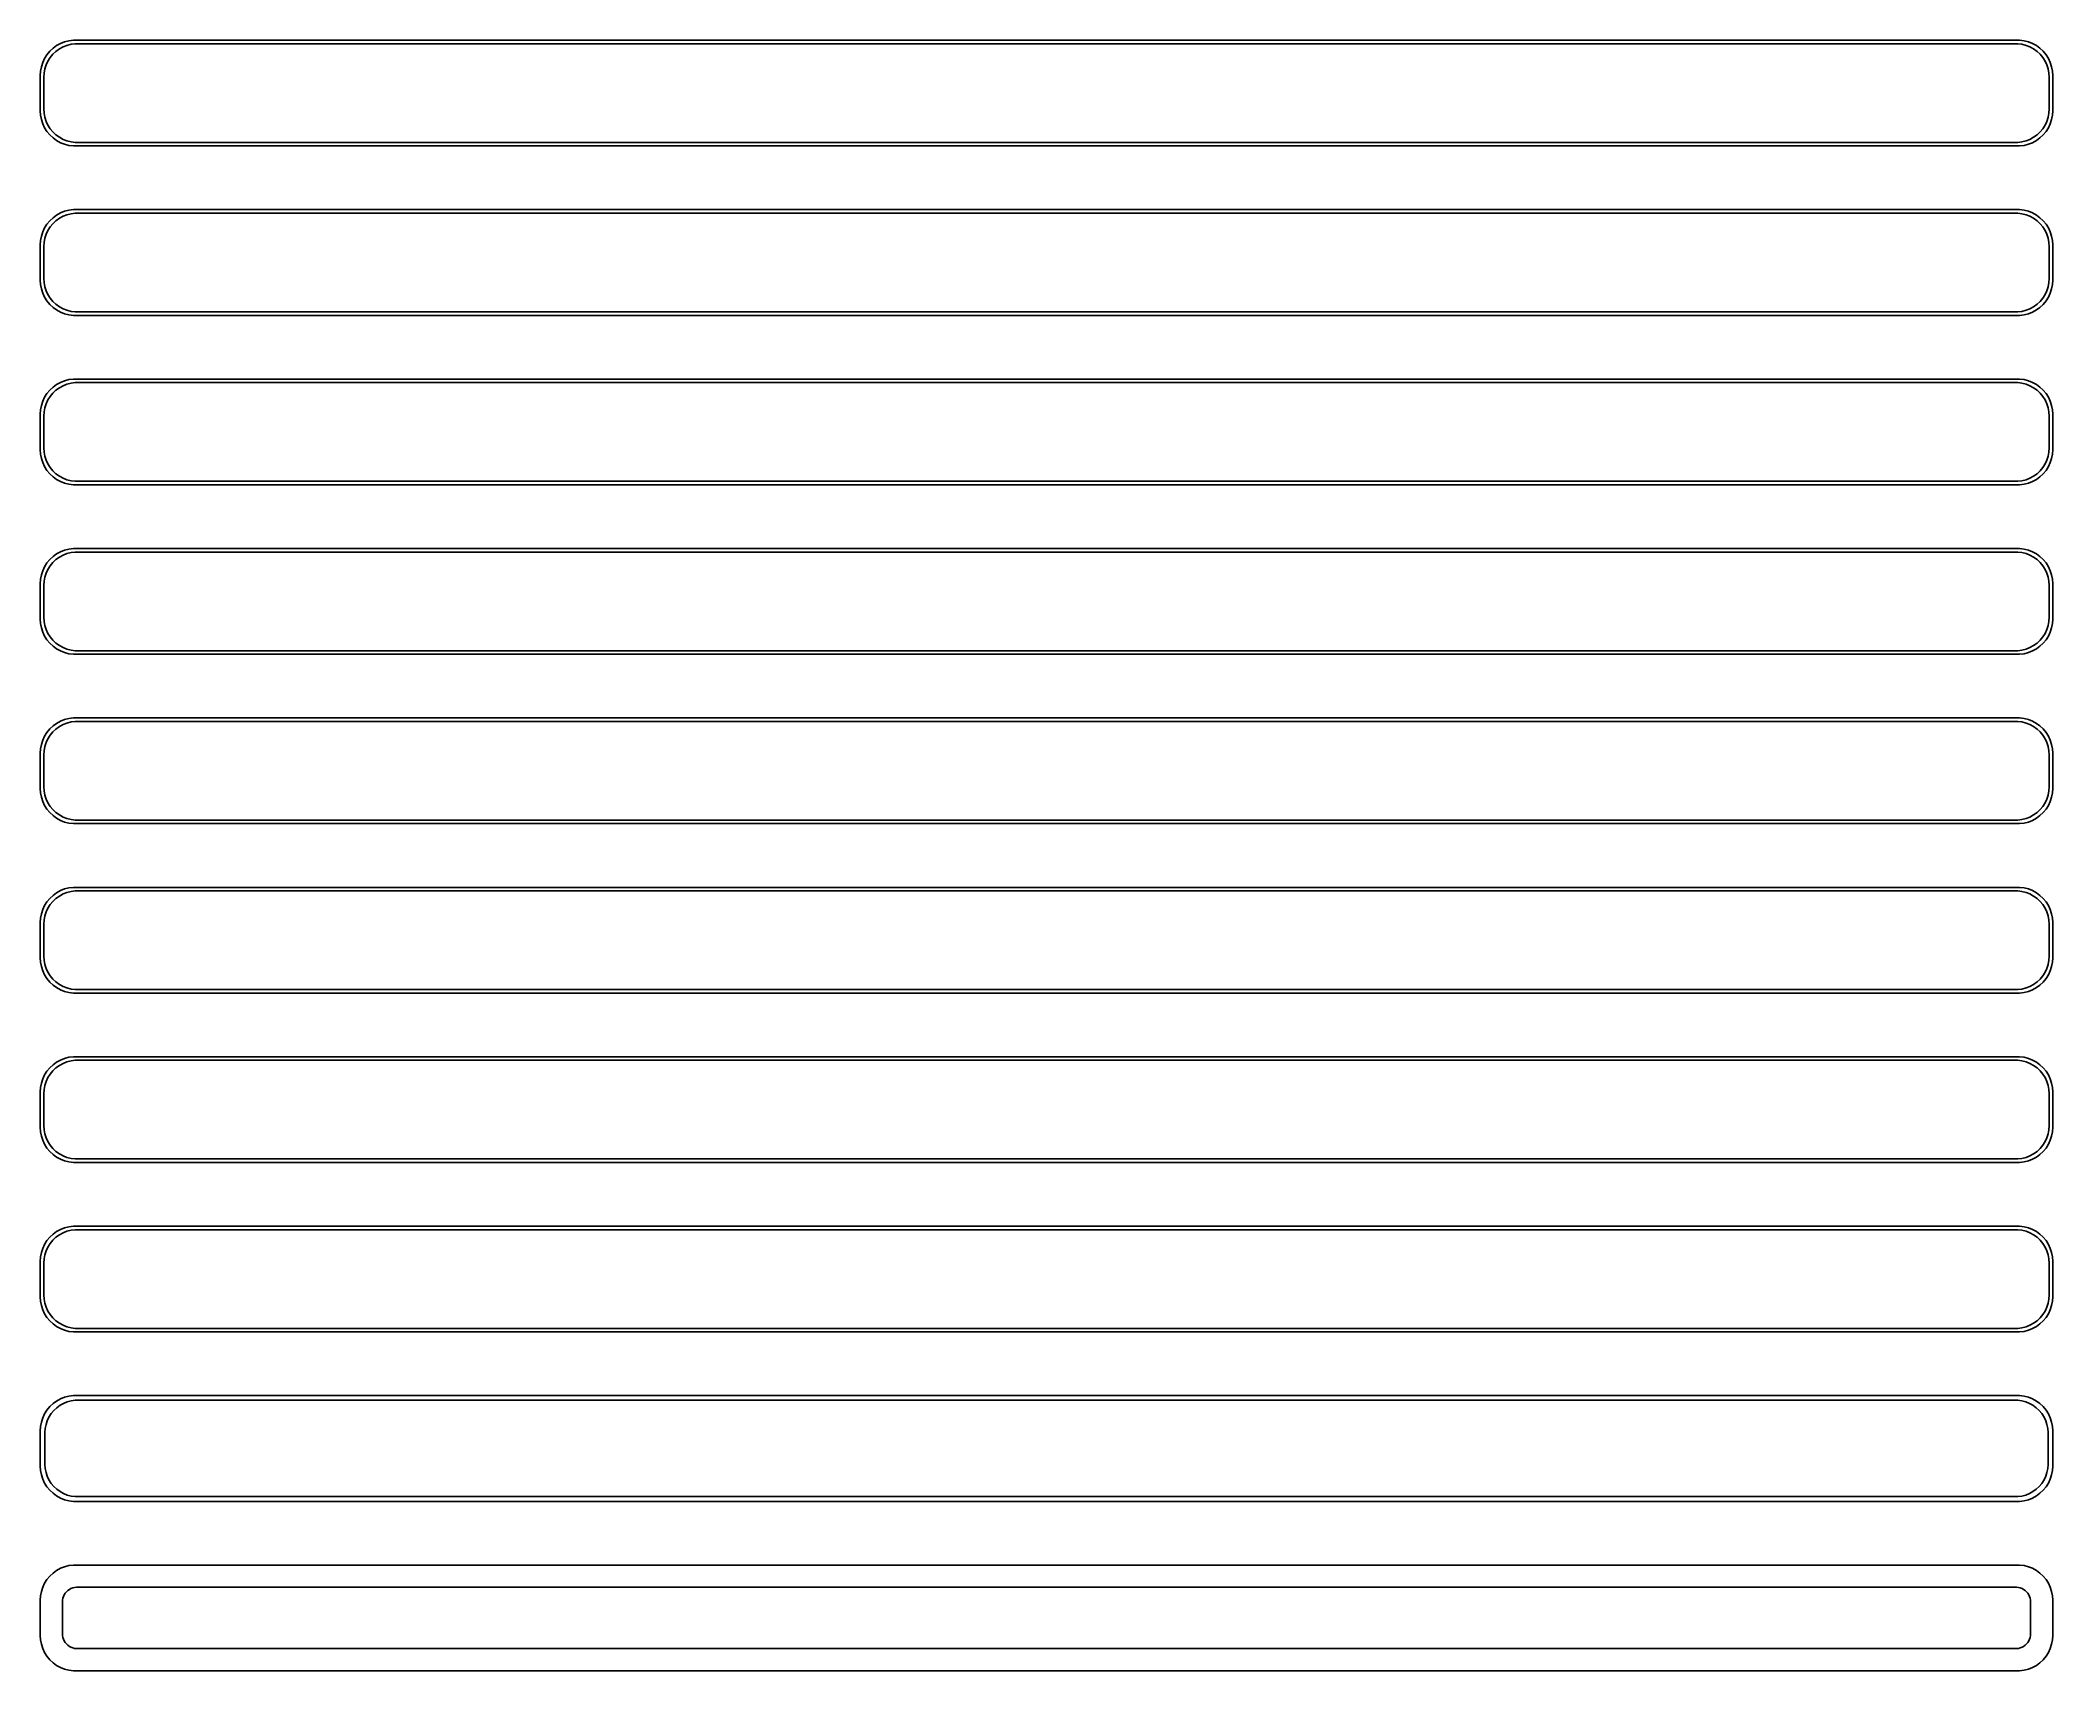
# Model space of a CAD drawing. Header units: metres. Extents: x -142 to 142, y 233 to 463.
import ezdxf

# ---------------------------------------------------------------- set-up
doc = ezdxf.new("R2010")
doc.units = ezdxf.units.M

msp = doc.modelspace()

# ---------------------------------------------------------------- linework, layer by layer
for p, q in [((-141.145, 461.923), (-141.545, 461.439)), ((-140.687, 462.353), (-141.145, 461.923)), ((-140.713, 461.502), (-140.278, 461.91)), ((-140.179, 462.722), (-140.687, 462.353)), ((-140.278, 461.91), (-139.795, 462.261)), ((-139.629, 463.024), (-140.179, 462.722)), ((-139.795, 462.261), (-139.272, 462.548)), ((-139.045, 463.255), (-139.629, 463.024)), ((-139.272, 462.548), (-138.718, 462.768)), ((-138.437, 463.411), (-139.045, 463.255)), ((-138.718, 462.768), (-138.14, 462.916)), ((-137.814, 463.49), (-138.437, 463.411)), ((-138.14, 462.916), (-137.548, 462.991)), ((137.814, 463.49), (-137.814, 463.49)), ((-137.548, 462.991), (137.548, 462.991)), ((137.548, 462.991), (138.14, 462.916)), ((138.437, 463.411), (137.814, 463.49)), ((138.14, 462.916), (138.718, 462.768)), ((139.045, 463.255), (138.437, 463.411)), ((138.718, 462.768), (139.272, 462.548)), ((139.629, 463.024), (139.045, 463.255)), ((139.272, 462.548), (139.795, 462.261)), ((140.179, 462.722), (139.629, 463.024)), ((139.795, 462.261), (140.278, 461.91)), ((140.687, 462.353), (140.179, 462.722)), ((140.278, 461.91), (140.713, 461.502)), ((141.145, 461.923), (140.687, 462.353)), ((141.545, 461.439), (141.145, 461.923)), ((-142.461, 459.127), (-142.5, 458.5)), ((-142.343, 459.743), (-142.461, 459.127)), ((-142.149, 460.341), (-142.343, 459.743)), ((-141.882, 460.909), (-142.149, 460.341)), ((-141.963, 458.845), (-141.851, 459.431)), ((-141.545, 461.439), (-141.882, 460.909)), ((-141.851, 459.431), (-141.666, 459.999)), ((-141.666, 459.999), (-141.412, 460.538)), ((-141.412, 460.538), (-141.093, 461.042)), ((-141.093, 461.042), (-140.713, 461.502)), ((140.713, 461.502), (141.093, 461.042)), ((141.093, 461.042), (141.412, 460.538)), ((141.412, 460.538), (141.666, 459.999)), ((141.882, 460.909), (141.545, 461.439)), ((141.666, 459.999), (141.851, 459.431)), ((141.851, 459.431), (141.963, 458.845)), ((142.149, 460.341), (141.882, 460.909)), ((142.343, 459.743), (142.149, 460.341)), ((142.461, 459.127), (142.343, 459.743)), ((142.5, 458.5), (142.461, 459.127)), ((-142.5, 458.5), (-142.5, 453.5)), ((-142, 458.25), (-141.963, 458.845)), ((-142, 453.75), (-142, 458.25)), ((141.963, 458.845), (142, 458.25)), ((142, 458.25), (142, 453.75)), ((142.5, 453.5), (142.5, 458.5)), ((-142.5, 453.5), (-142.461, 452.873)), ((-141.963, 453.155), (-142, 453.75)), ((-141.851, 452.569), (-141.963, 453.155)), ((141.963, 453.155), (141.851, 452.569)), ((142, 453.75), (141.963, 453.155)), ((142.461, 452.873), (142.5, 453.5)), ((-142.461, 452.873), (-142.343, 452.257)), ((-142.343, 452.257), (-142.149, 451.659)), ((-142.149, 451.659), (-141.882, 451.091)), ((-141.882, 451.091), (-141.545, 450.561)), ((-141.666, 452.001), (-141.851, 452.569)), ((-141.412, 451.462), (-141.666, 452.001)), ((-141.545, 450.561), (-141.145, 450.077)), ((-141.093, 450.958), (-141.412, 451.462)), ((-140.713, 450.498), (-141.093, 450.958)), ((-140.278, 450.09), (-140.713, 450.498)), ((140.713, 450.498), (140.278, 450.09)), ((141.093, 450.958), (140.713, 450.498)), ((141.412, 451.462), (141.093, 450.958)), ((141.145, 450.077), (141.545, 450.561)), ((141.666, 452.001), (141.412, 451.462)), ((141.545, 450.561), (141.882, 451.091)), ((141.851, 452.569), (141.666, 452.001)), ((141.882, 451.091), (142.149, 451.659)), ((142.149, 451.659), (142.343, 452.257)), ((142.343, 452.257), (142.461, 452.873)), ((-141.145, 450.077), (-140.687, 449.647)), ((-140.687, 449.647), (-140.179, 449.278)), ((-139.795, 449.739), (-140.278, 450.09)), ((-140.179, 449.278), (-139.629, 448.976)), ((-139.272, 449.452), (-139.795, 449.739)), ((-139.629, 448.976), (-139.045, 448.745)), ((-138.718, 449.232), (-139.272, 449.452)), ((-139.045, 448.745), (-138.437, 448.589)), ((-138.14, 449.084), (-138.718, 449.232)), ((-138.437, 448.589), (-137.814, 448.51)), ((-137.548, 449.009), (-138.14, 449.084)), ((-137.814, 448.51), (137.814, 448.51)), ((137.548, 449.009), (-137.548, 449.009)), ((138.14, 449.084), (137.548, 449.009)), ((137.814, 448.51), (138.437, 448.589)), ((138.718, 449.232), (138.14, 449.084)), ((138.437, 448.589), (139.045, 448.745)), ((139.272, 449.452), (138.718, 449.232)), ((139.045, 448.745), (139.629, 448.976)), ((139.795, 449.739), (139.272, 449.452)), ((139.629, 448.976), (140.179, 449.278)), ((140.278, 450.09), (139.795, 449.739)), ((140.179, 449.278), (140.687, 449.647)), ((140.687, 449.647), (141.145, 450.077)), ((-139.629, 439.024), (-140.179, 438.722)), ((-139.045, 439.255), (-139.629, 439.024)), ((-138.437, 439.411), (-139.045, 439.255)), ((-138.718, 438.768), (-138.14, 438.916)), ((-137.814, 439.49), (-138.437, 439.411)), ((-138.14, 438.916), (-137.548, 438.991)), ((137.814, 439.49), (-137.814, 439.49)), ((-137.548, 438.991), (137.548, 438.991)), ((137.548, 438.991), (138.14, 438.916)), ((138.437, 439.411), (137.814, 439.49)), ((138.14, 438.916), (138.718, 438.768)), ((139.045, 439.255), (138.437, 439.411)), ((139.629, 439.024), (139.045, 439.255)), ((140.179, 438.722), (139.629, 439.024)), ((-142.149, 436.341), (-142.343, 435.743)), ((-141.882, 436.909), (-142.149, 436.341)), ((-141.545, 437.439), (-141.882, 436.909)), ((-141.666, 435.999), (-141.412, 436.538)), ((-141.145, 437.923), (-141.545, 437.439)), ((-141.412, 436.538), (-141.093, 437.042)), ((-140.687, 438.353), (-141.145, 437.923)), ((-141.093, 437.042), (-140.713, 437.502)), ((-140.713, 437.502), (-140.278, 437.91)), ((-140.179, 438.722), (-140.687, 438.353)), ((-140.278, 437.91), (-139.795, 438.261)), ((-139.795, 438.261), (-139.272, 438.548)), ((-139.272, 438.548), (-138.718, 438.768)), ((138.718, 438.768), (139.272, 438.548)), ((139.272, 438.548), (139.795, 438.261)), ((139.795, 438.261), (140.278, 437.91)), ((140.687, 438.353), (140.179, 438.722)), ((140.278, 437.91), (140.713, 437.502)), ((141.145, 437.923), (140.687, 438.353)), ((140.713, 437.502), (141.093, 437.042)), ((141.093, 437.042), (141.412, 436.538)), ((141.545, 437.439), (141.145, 437.923)), ((141.412, 436.538), (141.666, 435.999)), ((141.882, 436.909), (141.545, 437.439)), ((142.149, 436.341), (141.882, 436.909)), ((142.343, 435.743), (142.149, 436.341)), ((-142.461, 435.127), (-142.5, 434.5)), ((-142.5, 434.5), (-142.5, 429.5)), ((-142.343, 435.743), (-142.461, 435.127)), ((-142, 434.25), (-141.963, 434.845)), ((-142, 429.75), (-142, 434.25)), ((-141.963, 434.845), (-141.851, 435.431)), ((-141.851, 435.431), (-141.666, 435.999)), ((141.666, 435.999), (141.851, 435.431)), ((141.851, 435.431), (141.963, 434.845)), ((141.963, 434.845), (142, 434.25)), ((142, 434.25), (142, 429.75)), ((142.461, 435.127), (142.343, 435.743)), ((142.5, 434.5), (142.461, 435.127)), ((142.5, 429.5), (142.5, 434.5)), ((-142.5, 429.5), (-142.461, 428.873)), ((-142.461, 428.873), (-142.343, 428.257)), ((-142.343, 428.257), (-142.149, 427.659)), ((-142.149, 427.659), (-141.882, 427.091)), ((-141.963, 429.155), (-142, 429.75)), ((-141.851, 428.569), (-141.963, 429.155)), ((-141.666, 428.001), (-141.851, 428.569)), ((-141.412, 427.462), (-141.666, 428.001)), ((141.666, 428.001), (141.412, 427.462)), ((141.851, 428.569), (141.666, 428.001)), ((141.963, 429.155), (141.851, 428.569)), ((141.882, 427.091), (142.149, 427.659)), ((142, 429.75), (141.963, 429.155)), ((142.149, 427.659), (142.343, 428.257)), ((142.343, 428.257), (142.461, 428.873)), ((142.461, 428.873), (142.5, 429.5)), ((-141.882, 427.091), (-141.545, 426.561)), ((-141.545, 426.561), (-141.145, 426.077)), ((-141.093, 426.958), (-141.412, 427.462)), ((-141.145, 426.077), (-140.687, 425.647)), ((-140.713, 426.498), (-141.093, 426.958)), ((-140.278, 426.09), (-140.713, 426.498)), ((-140.687, 425.647), (-140.179, 425.278)), ((-139.795, 425.739), (-140.278, 426.09)), ((-140.179, 425.278), (-139.629, 424.976)), ((-139.272, 425.452), (-139.795, 425.739)), ((-139.629, 424.976), (-139.045, 424.745)), ((-138.718, 425.232), (-139.272, 425.452)), ((-139.045, 424.745), (-138.437, 424.589)), ((-138.14, 425.084), (-138.718, 425.232)), ((-137.548, 425.009), (-138.14, 425.084)), ((137.548, 425.009), (-137.548, 425.009)), ((138.14, 425.084), (137.548, 425.009)), ((138.718, 425.232), (138.14, 425.084)), ((138.437, 424.589), (139.045, 424.745)), ((139.272, 425.452), (138.718, 425.232)), ((139.045, 424.745), (139.629, 424.976)), ((139.795, 425.739), (139.272, 425.452)), ((139.629, 424.976), (140.179, 425.278)), ((140.278, 426.09), (139.795, 425.739)), ((140.179, 425.278), (140.687, 425.647)), ((140.713, 426.498), (140.278, 426.09)), ((140.687, 425.647), (141.145, 426.077)), ((141.093, 426.958), (140.713, 426.498)), ((141.412, 427.462), (141.093, 426.958)), ((141.145, 426.077), (141.545, 426.561)), ((141.545, 426.561), (141.882, 427.091)), ((-138.437, 424.589), (-137.814, 424.51)), ((-137.814, 424.51), (137.814, 424.51)), ((137.814, 424.51), (138.437, 424.589)), ((-141.545, 413.439), (-141.882, 412.909)), ((-141.145, 413.923), (-141.545, 413.439)), ((-140.687, 414.353), (-141.145, 413.923)), ((-141.093, 413.042), (-140.713, 413.502)), ((-140.713, 413.502), (-140.278, 413.91)), ((-140.179, 414.722), (-140.687, 414.353)), ((-140.278, 413.91), (-139.795, 414.261)), ((-139.629, 415.024), (-140.179, 414.722)), ((-139.795, 414.261), (-139.272, 414.548)), ((-139.045, 415.255), (-139.629, 415.024)), ((-139.272, 414.548), (-138.718, 414.768)), ((-138.437, 415.411), (-139.045, 415.255)), ((-138.718, 414.768), (-138.14, 414.916)), ((-137.814, 415.49), (-138.437, 415.411)), ((-138.14, 414.916), (-137.548, 414.991)), ((137.814, 415.49), (-137.814, 415.49)), ((-137.548, 414.991), (137.548, 414.991)), ((137.548, 414.991), (138.14, 414.916)), ((138.437, 415.411), (137.814, 415.49)), ((138.14, 414.916), (138.718, 414.768)), ((139.045, 415.255), (138.437, 415.411)), ((138.718, 414.768), (139.272, 414.548)), ((139.629, 415.024), (139.045, 415.255)), ((139.272, 414.548), (139.795, 414.261)), ((140.179, 414.722), (139.629, 415.024)), ((139.795, 414.261), (140.278, 413.91)), ((140.687, 414.353), (140.179, 414.722)), ((140.278, 413.91), (140.713, 413.502)), ((141.145, 413.923), (140.687, 414.353)), ((140.713, 413.502), (141.093, 413.042)), ((141.545, 413.439), (141.145, 413.923)), ((141.882, 412.909), (141.545, 413.439)), ((-142.461, 411.127), (-142.5, 410.5)), ((-142.5, 410.5), (-142.5, 405.5)), ((-142.343, 411.743), (-142.461, 411.127)), ((-142.149, 412.341), (-142.343, 411.743)), ((-141.882, 412.909), (-142.149, 412.341)), ((-142, 410.25), (-141.963, 410.845)), ((-141.963, 410.845), (-141.851, 411.431)), ((-141.851, 411.431), (-141.666, 411.999)), ((-141.666, 411.999), (-141.412, 412.538)), ((-141.412, 412.538), (-141.093, 413.042)), ((141.093, 413.042), (141.412, 412.538)), ((141.412, 412.538), (141.666, 411.999)), ((141.666, 411.999), (141.851, 411.431)), ((141.851, 411.431), (141.963, 410.845)), ((142.149, 412.341), (141.882, 412.909)), ((141.963, 410.845), (142, 410.25)), ((142.343, 411.743), (142.149, 412.341)), ((142.461, 411.127), (142.343, 411.743)), ((142.5, 410.5), (142.461, 411.127)), ((142.5, 405.5), (142.5, 410.5)), ((-142, 405.75), (-142, 410.25)), ((142, 410.25), (142, 405.75)), ((-142.5, 405.5), (-142.461, 404.873)), ((-142.461, 404.873), (-142.343, 404.257)), ((-141.963, 405.155), (-142, 405.75)), ((-141.851, 404.569), (-141.963, 405.155)), ((141.963, 405.155), (141.851, 404.569)), ((142, 405.75), (141.963, 405.155)), ((142.343, 404.257), (142.461, 404.873)), ((142.461, 404.873), (142.5, 405.5)), ((-142.343, 404.257), (-142.149, 403.659)), ((-142.149, 403.659), (-141.882, 403.091)), ((-141.882, 403.091), (-141.545, 402.561)), ((-141.666, 404.001), (-141.851, 404.569)), ((-141.412, 403.462), (-141.666, 404.001)), ((-141.545, 402.561), (-141.145, 402.077)), ((-141.093, 402.958), (-141.412, 403.462)), ((-141.145, 402.077), (-140.687, 401.647)), ((-140.713, 402.498), (-141.093, 402.958)), ((-140.278, 402.09), (-140.713, 402.498)), ((-139.795, 401.739), (-140.278, 402.09)), ((140.278, 402.09), (139.795, 401.739)), ((140.713, 402.498), (140.278, 402.09)), ((140.687, 401.647), (141.145, 402.077)), ((141.093, 402.958), (140.713, 402.498)), ((141.412, 403.462), (141.093, 402.958)), ((141.145, 402.077), (141.545, 402.561)), ((141.666, 404.001), (141.412, 403.462)), ((141.545, 402.561), (141.882, 403.091)), ((141.851, 404.569), (141.666, 404.001)), ((141.882, 403.091), (142.149, 403.659)), ((142.149, 403.659), (142.343, 404.257)), ((-140.687, 401.647), (-140.179, 401.278)), ((-140.179, 401.278), (-139.629, 400.976)), ((-139.272, 401.452), (-139.795, 401.739)), ((-139.629, 400.976), (-139.045, 400.745)), ((-138.718, 401.232), (-139.272, 401.452)), ((-139.045, 400.745), (-138.437, 400.589)), ((-138.14, 401.084), (-138.718, 401.232)), ((-138.437, 400.589), (-137.814, 400.51)), ((-137.548, 401.009), (-138.14, 401.084)), ((-137.814, 400.51), (137.814, 400.51)), ((137.548, 401.009), (-137.548, 401.009)), ((138.14, 401.084), (137.548, 401.009)), ((137.814, 400.51), (138.437, 400.589)), ((138.718, 401.232), (138.14, 401.084)), ((138.437, 400.589), (139.045, 400.745)), ((139.272, 401.452), (138.718, 401.232)), ((139.045, 400.745), (139.629, 400.976)), ((139.795, 401.739), (139.272, 401.452)), ((139.629, 400.976), (140.179, 401.278)), ((140.179, 401.278), (140.687, 401.647)), ((-140.179, 390.722), (-140.687, 390.353)), ((-139.629, 391.024), (-140.179, 390.722)), ((-139.795, 390.261), (-139.272, 390.548)), ((-139.045, 391.255), (-139.629, 391.024)), ((-139.272, 390.548), (-138.718, 390.768)), ((-138.437, 391.411), (-139.045, 391.255)), ((-138.718, 390.768), (-138.14, 390.916)), ((-137.814, 391.49), (-138.437, 391.411)), ((-138.14, 390.916), (-137.548, 390.991)), ((137.814, 391.49), (-137.814, 391.49)), ((-137.548, 390.991), (137.548, 390.991)), ((137.548, 390.991), (138.14, 390.916)), ((138.437, 391.411), (137.814, 391.49)), ((138.14, 390.916), (138.718, 390.768)), ((139.045, 391.255), (138.437, 391.411)), ((138.718, 390.768), (139.272, 390.548)), ((139.629, 391.024), (139.045, 391.255)), ((139.272, 390.548), (139.795, 390.261)), ((140.179, 390.722), (139.629, 391.024)), ((140.687, 390.353), (140.179, 390.722)), ((-142.343, 387.743), (-142.461, 387.127)), ((-142.149, 388.341), (-142.343, 387.743)), ((-141.882, 388.909), (-142.149, 388.341)), ((-141.545, 389.439), (-141.882, 388.909)), ((-141.851, 387.431), (-141.666, 387.999)), ((-141.666, 387.999), (-141.412, 388.538)), ((-141.145, 389.923), (-141.545, 389.439)), ((-141.412, 388.538), (-141.093, 389.042)), ((-140.687, 390.353), (-141.145, 389.923)), ((-141.093, 389.042), (-140.713, 389.502)), ((-140.713, 389.502), (-140.278, 389.91)), ((-140.278, 389.91), (-139.795, 390.261)), ((139.795, 390.261), (140.278, 389.91)), ((140.278, 389.91), (140.713, 389.502)), ((141.145, 389.923), (140.687, 390.353)), ((140.713, 389.502), (141.093, 389.042)), ((141.093, 389.042), (141.412, 388.538)), ((141.545, 389.439), (141.145, 389.923)), ((141.412, 388.538), (141.666, 387.999)), ((141.882, 388.909), (141.545, 389.439)), ((141.666, 387.999), (141.851, 387.431)), ((142.149, 388.341), (141.882, 388.909)), ((142.343, 387.743), (142.149, 388.341)), ((142.461, 387.127), (142.343, 387.743)), ((-142.461, 387.127), (-142.5, 386.5)), ((-142.5, 386.5), (-142.5, 381.5)), ((-142, 386.25), (-141.963, 386.845)), ((-142, 381.75), (-142, 386.25)), ((-141.963, 386.845), (-141.851, 387.431)), ((141.851, 387.431), (141.963, 386.845)), ((141.963, 386.845), (142, 386.25)), ((142, 386.25), (142, 381.75)), ((142.5, 386.5), (142.461, 387.127)), ((142.5, 381.5), (142.5, 386.5)), ((-142.5, 381.5), (-142.461, 380.873)), ((-142.461, 380.873), (-142.343, 380.257)), ((-142.343, 380.257), (-142.149, 379.659)), ((-142.149, 379.659), (-141.882, 379.091)), ((-141.963, 381.155), (-142, 381.75)), ((-141.851, 380.569), (-141.963, 381.155)), ((-141.882, 379.091), (-141.545, 378.561)), ((-141.666, 380.001), (-141.851, 380.569)), ((-141.412, 379.462), (-141.666, 380.001)), ((-141.093, 378.958), (-141.412, 379.462)), ((141.412, 379.462), (141.093, 378.958)), ((141.666, 380.001), (141.412, 379.462)), ((141.545, 378.561), (141.882, 379.091)), ((141.851, 380.569), (141.666, 380.001)), ((141.963, 381.155), (141.851, 380.569)), ((141.882, 379.091), (142.149, 379.659)), ((142, 381.75), (141.963, 381.155)), ((142.149, 379.659), (142.343, 380.257)), ((142.343, 380.257), (142.461, 380.873)), ((142.461, 380.873), (142.5, 381.5)), ((-141.545, 378.561), (-141.145, 378.077)), ((-141.145, 378.077), (-140.687, 377.647)), ((-140.713, 378.498), (-141.093, 378.958)), ((-140.278, 378.09), (-140.713, 378.498)), ((-140.687, 377.647), (-140.179, 377.278)), ((-139.795, 377.739), (-140.278, 378.09)), ((-140.179, 377.278), (-139.629, 376.976)), ((-139.272, 377.452), (-139.795, 377.739)), ((-139.629, 376.976), (-139.045, 376.745)), ((-138.718, 377.232), (-139.272, 377.452)), ((-139.045, 376.745), (-138.437, 376.589)), ((-138.14, 377.084), (-138.718, 377.232)), ((-138.437, 376.589), (-137.814, 376.51)), ((-137.548, 377.009), (-138.14, 377.084)), ((-137.814, 376.51), (137.814, 376.51)), ((137.548, 377.009), (-137.548, 377.009)), ((138.14, 377.084), (137.548, 377.009)), ((137.814, 376.51), (138.437, 376.589)), ((138.718, 377.232), (138.14, 377.084)), ((138.437, 376.589), (139.045, 376.745)), ((139.272, 377.452), (138.718, 377.232)), ((139.045, 376.745), (139.629, 376.976)), ((139.795, 377.739), (139.272, 377.452)), ((139.629, 376.976), (140.179, 377.278)), ((140.278, 378.09), (139.795, 377.739)), ((140.179, 377.278), (140.687, 377.647)), ((140.713, 378.498), (140.278, 378.09)), ((140.687, 377.647), (141.145, 378.077)), ((141.093, 378.958), (140.713, 378.498)), ((141.145, 378.077), (141.545, 378.561)), ((-141.882, 364.909), (-142.149, 364.341)), ((-141.545, 365.439), (-141.882, 364.909)), ((-141.145, 365.923), (-141.545, 365.439)), ((-141.412, 364.538), (-141.093, 365.042)), ((-140.687, 366.353), (-141.145, 365.923)), ((-141.093, 365.042), (-140.713, 365.502)), ((-140.713, 365.502), (-140.278, 365.91)), ((-140.179, 366.722), (-140.687, 366.353)), ((-140.278, 365.91), (-139.795, 366.261)), ((-139.629, 367.024), (-140.179, 366.722)), ((-139.795, 366.261), (-139.272, 366.548)), ((-139.045, 367.255), (-139.629, 367.024)), ((-139.272, 366.548), (-138.718, 366.768)), ((-138.437, 367.411), (-139.045, 367.255)), ((-138.718, 366.768), (-138.14, 366.916)), ((-137.814, 367.49), (-138.437, 367.411)), ((-138.14, 366.916), (-137.548, 366.991)), ((137.814, 367.49), (-137.814, 367.49)), ((-137.548, 366.991), (137.548, 366.991)), ((137.548, 366.991), (138.14, 366.916)), ((138.437, 367.411), (137.814, 367.49)), ((138.14, 366.916), (138.718, 366.768)), ((139.045, 367.255), (138.437, 367.411)), ((138.718, 366.768), (139.272, 366.548)), ((139.629, 367.024), (139.045, 367.255)), ((139.272, 366.548), (139.795, 366.261)), ((140.179, 366.722), (139.629, 367.024)), ((139.795, 366.261), (140.278, 365.91)), ((140.687, 366.353), (140.179, 366.722)), ((140.278, 365.91), (140.713, 365.502)), ((141.145, 365.923), (140.687, 366.353)), ((140.713, 365.502), (141.093, 365.042)), ((141.093, 365.042), (141.412, 364.538)), ((141.545, 365.439), (141.145, 365.923)), ((141.882, 364.909), (141.545, 365.439)), ((142.149, 364.341), (141.882, 364.909)), ((-142.461, 363.127), (-142.5, 362.5)), ((-142.5, 362.5), (-142.5, 357.5)), ((-142.343, 363.743), (-142.461, 363.127)), ((-142.149, 364.341), (-142.343, 363.743)), ((-142, 362.25), (-141.963, 362.845)), ((-142, 357.75), (-142, 362.25)), ((-141.963, 362.845), (-141.851, 363.431)), ((-141.851, 363.431), (-141.666, 363.999)), ((-141.666, 363.999), (-141.412, 364.538)), ((141.412, 364.538), (141.666, 363.999)), ((141.666, 363.999), (141.851, 363.431)), ((141.851, 363.431), (141.963, 362.845)), ((141.963, 362.845), (142, 362.25)), ((142, 362.25), (142, 357.75)), ((142.343, 363.743), (142.149, 364.341)), ((142.461, 363.127), (142.343, 363.743)), ((142.5, 362.5), (142.461, 363.127)), ((142.5, 357.5), (142.5, 362.5)), ((-142.5, 357.5), (-142.461, 356.873)), ((-142.461, 356.873), (-142.343, 356.257)), ((-142.343, 356.257), (-142.149, 355.659)), ((-141.963, 357.155), (-142, 357.75)), ((-141.851, 356.569), (-141.963, 357.155)), ((-141.666, 356.001), (-141.851, 356.569)), ((141.851, 356.569), (141.666, 356.001)), ((141.963, 357.155), (141.851, 356.569)), ((142, 357.75), (141.963, 357.155)), ((142.149, 355.659), (142.343, 356.257)), ((142.343, 356.257), (142.461, 356.873)), ((142.461, 356.873), (142.5, 357.5)), ((-142.149, 355.659), (-141.882, 355.091)), ((-141.882, 355.091), (-141.545, 354.561)), ((-141.412, 355.462), (-141.666, 356.001)), ((-141.545, 354.561), (-141.145, 354.077)), ((-141.093, 354.958), (-141.412, 355.462)), ((-141.145, 354.077), (-140.687, 353.647)), ((-140.713, 354.498), (-141.093, 354.958)), ((-140.278, 354.09), (-140.713, 354.498)), ((-140.687, 353.647), (-140.179, 353.278)), ((-139.795, 353.739), (-140.278, 354.09)), ((-139.272, 353.452), (-139.795, 353.739)), ((-138.718, 353.232), (-139.272, 353.452)), ((139.272, 353.452), (138.718, 353.232)), ((139.795, 353.739), (139.272, 353.452)), ((140.278, 354.09), (139.795, 353.739)), ((140.179, 353.278), (140.687, 353.647)), ((140.713, 354.498), (140.278, 354.09)), ((140.687, 353.647), (141.145, 354.077)), ((141.093, 354.958), (140.713, 354.498)), ((141.412, 355.462), (141.093, 354.958)), ((141.145, 354.077), (141.545, 354.561)), ((141.666, 356.001), (141.412, 355.462)), ((141.545, 354.561), (141.882, 355.091)), ((141.882, 355.091), (142.149, 355.659)), ((-140.179, 353.278), (-139.629, 352.976)), ((-139.629, 352.976), (-139.045, 352.745)), ((-139.045, 352.745), (-138.437, 352.589)), ((-138.14, 353.084), (-138.718, 353.232)), ((-138.437, 352.589), (-137.814, 352.51)), ((-137.548, 353.009), (-138.14, 353.084)), ((-137.814, 352.51), (137.814, 352.51)), ((137.548, 353.009), (-137.548, 353.009)), ((138.14, 353.084), (137.548, 353.009)), ((137.814, 352.51), (138.437, 352.589)), ((138.718, 353.232), (138.14, 353.084)), ((138.437, 352.589), (139.045, 352.745)), ((139.045, 352.745), (139.629, 352.976)), ((139.629, 352.976), (140.179, 353.278)), ((-140.687, 342.353), (-141.145, 341.923)), ((-140.179, 342.722), (-140.687, 342.353)), ((-140.278, 341.91), (-139.795, 342.261)), ((-139.629, 343.024), (-140.179, 342.722)), ((-139.795, 342.261), (-139.272, 342.548)), ((-139.045, 343.255), (-139.629, 343.024)), ((-139.272, 342.548), (-138.718, 342.768)), ((-138.437, 343.411), (-139.045, 343.255)), ((-138.718, 342.768), (-138.14, 342.916)), ((-137.814, 343.49), (-138.437, 343.411)), ((-138.14, 342.916), (-137.548, 342.991)), ((137.814, 343.49), (-137.814, 343.49)), ((-137.548, 342.991), (137.548, 342.991)), ((137.548, 342.991), (138.14, 342.916)), ((138.437, 343.411), (137.814, 343.49)), ((138.14, 342.916), (138.718, 342.768)), ((139.045, 343.255), (138.437, 343.411)), ((138.718, 342.768), (139.272, 342.548)), ((139.629, 343.024), (139.045, 343.255)), ((139.272, 342.548), (139.795, 342.261)), ((140.179, 342.722), (139.629, 343.024)), ((139.795, 342.261), (140.278, 341.91)), ((140.687, 342.353), (140.179, 342.722)), ((141.145, 341.923), (140.687, 342.353)), ((-142.343, 339.743), (-142.461, 339.127)), ((-142.149, 340.341), (-142.343, 339.743)), ((-141.882, 340.909), (-142.149, 340.341)), ((-141.963, 338.845), (-141.851, 339.431)), ((-141.545, 341.439), (-141.882, 340.909)), ((-141.851, 339.431), (-141.666, 339.999)), ((-141.666, 339.999), (-141.412, 340.538)), ((-141.145, 341.923), (-141.545, 341.439)), ((-141.412, 340.538), (-141.093, 341.042)), ((-141.093, 341.042), (-140.713, 341.502)), ((-140.713, 341.502), (-140.278, 341.91)), ((140.278, 341.91), (140.713, 341.502)), ((140.713, 341.502), (141.093, 341.042)), ((141.093, 341.042), (141.412, 340.538)), ((141.545, 341.439), (141.145, 341.923)), ((141.412, 340.538), (141.666, 339.999)), ((141.882, 340.909), (141.545, 341.439)), ((141.666, 339.999), (141.851, 339.431)), ((141.851, 339.431), (141.963, 338.845)), ((142.149, 340.341), (141.882, 340.909)), ((142.343, 339.743), (142.149, 340.341)), ((142.461, 339.127), (142.343, 339.743)), ((-142.461, 339.127), (-142.5, 338.5)), ((-142.5, 338.5), (-142.5, 333.5)), ((-142, 338.25), (-141.963, 338.845)), ((-142, 333.75), (-142, 338.25)), ((141.963, 338.845), (142, 338.25)), ((142, 338.25), (142, 333.75)), ((142.5, 338.5), (142.461, 339.127)), ((142.5, 333.5), (142.5, 338.5)), ((-142.5, 333.5), (-142.461, 332.873)), ((-141.963, 333.155), (-142, 333.75)), ((142, 333.75), (141.963, 333.155)), ((142.461, 332.873), (142.5, 333.5)), ((-142.461, 332.873), (-142.343, 332.257)), ((-142.343, 332.257), (-142.149, 331.659)), ((-142.149, 331.659), (-141.882, 331.091)), ((-141.851, 332.569), (-141.963, 333.155)), ((-141.882, 331.091), (-141.545, 330.561)), ((-141.666, 332.001), (-141.851, 332.569)), ((-141.412, 331.462), (-141.666, 332.001)), ((-141.093, 330.958), (-141.412, 331.462)), ((-140.713, 330.498), (-141.093, 330.958)), ((141.093, 330.958), (140.713, 330.498)), ((141.412, 331.462), (141.093, 330.958)), ((141.666, 332.001), (141.412, 331.462)), ((141.545, 330.561), (141.882, 331.091)), ((141.851, 332.569), (141.666, 332.001)), ((141.963, 333.155), (141.851, 332.569)), ((141.882, 331.091), (142.149, 331.659)), ((142.149, 331.659), (142.343, 332.257)), ((142.343, 332.257), (142.461, 332.873)), ((-141.545, 330.561), (-141.145, 330.077)), ((-141.145, 330.077), (-140.687, 329.647)), ((-140.278, 330.09), (-140.713, 330.498)), ((-140.687, 329.647), (-140.179, 329.278)), ((-139.795, 329.739), (-140.278, 330.09)), ((-140.179, 329.278), (-139.629, 328.976)), ((-139.272, 329.452), (-139.795, 329.739)), ((-139.629, 328.976), (-139.045, 328.745)), ((-138.718, 329.232), (-139.272, 329.452)), ((-139.045, 328.745), (-138.437, 328.589)), ((-138.14, 329.084), (-138.718, 329.232)), ((-138.437, 328.589), (-137.814, 328.51)), ((-137.548, 329.009), (-138.14, 329.084)), ((-137.814, 328.51), (137.814, 328.51)), ((137.548, 329.009), (-137.548, 329.009)), ((138.14, 329.084), (137.548, 329.009)), ((137.814, 328.51), (138.437, 328.589)), ((138.718, 329.232), (138.14, 329.084)), ((138.437, 328.589), (139.045, 328.745)), ((139.272, 329.452), (138.718, 329.232)), ((139.045, 328.745), (139.629, 328.976)), ((139.795, 329.739), (139.272, 329.452)), ((139.629, 328.976), (140.179, 329.278)), ((140.278, 330.09), (139.795, 329.739)), ((140.179, 329.278), (140.687, 329.647)), ((140.713, 330.498), (140.278, 330.09)), ((140.687, 329.647), (141.145, 330.077)), ((141.145, 330.077), (141.545, 330.561)), ((-139.045, 319.255), (-139.629, 319.024)), ((-138.437, 319.411), (-139.045, 319.255)), ((-137.814, 319.49), (-138.437, 319.411)), ((137.814, 319.49), (-137.814, 319.49)), ((138.437, 319.411), (137.814, 319.49)), ((139.045, 319.255), (138.437, 319.411)), ((139.629, 319.024), (139.045, 319.255)), ((-141.882, 316.909), (-142.149, 316.341)), ((-141.545, 317.439), (-141.882, 316.909)), ((-141.666, 315.999), (-141.412, 316.538)), ((-141.145, 317.923), (-141.545, 317.439)), ((-141.412, 316.538), (-141.093, 317.042)), ((-140.687, 318.353), (-141.145, 317.923)), ((-141.093, 317.042), (-140.713, 317.502)), ((-140.713, 317.502), (-140.278, 317.91)), ((-140.179, 318.722), (-140.687, 318.353)), ((-140.278, 317.91), (-139.795, 318.261)), ((-139.629, 319.024), (-140.179, 318.722)), ((-139.795, 318.261), (-139.272, 318.548)), ((-139.272, 318.548), (-138.718, 318.768)), ((-138.718, 318.768), (-138.14, 318.916)), ((-138.14, 318.916), (-137.548, 318.991)), ((-137.548, 318.991), (137.548, 318.991)), ((137.548, 318.991), (138.14, 318.916)), ((138.14, 318.916), (138.718, 318.768)), ((138.718, 318.768), (139.272, 318.548)), ((139.272, 318.548), (139.795, 318.261)), ((140.179, 318.722), (139.629, 319.024)), ((139.795, 318.261), (140.278, 317.91)), ((140.687, 318.353), (140.179, 318.722)), ((140.278, 317.91), (140.713, 317.502)), ((141.145, 317.923), (140.687, 318.353)), ((140.713, 317.502), (141.093, 317.042)), ((141.093, 317.042), (141.412, 316.538)), ((141.545, 317.439), (141.145, 317.923)), ((141.412, 316.538), (141.666, 315.999)), ((141.882, 316.909), (141.545, 317.439)), ((142.149, 316.341), (141.882, 316.909)), ((-142.461, 315.127), (-142.5, 314.5)), ((-142.5, 314.5), (-142.5, 309.5)), ((-142.343, 315.743), (-142.461, 315.127)), ((-142.149, 316.341), (-142.343, 315.743)), ((-142, 314.25), (-141.963, 314.845)), ((-142, 309.75), (-142, 314.25)), ((-141.963, 314.845), (-141.851, 315.431)), ((-141.851, 315.431), (-141.666, 315.999)), ((141.666, 315.999), (141.851, 315.431)), ((141.851, 315.431), (141.963, 314.845)), ((141.963, 314.845), (142, 314.25)), ((142, 314.25), (142, 309.75)), ((142.343, 315.743), (142.149, 316.341)), ((142.461, 315.127), (142.343, 315.743)), ((142.5, 314.5), (142.461, 315.127)), ((142.5, 309.5), (142.5, 314.5)), ((-142.5, 309.5), (-142.461, 308.873)), ((-142.461, 308.873), (-142.343, 308.257)), ((-142.343, 308.257), (-142.149, 307.659)), ((-141.963, 309.155), (-142, 309.75)), ((-141.851, 308.569), (-141.963, 309.155)), ((-141.666, 308.001), (-141.851, 308.569)), ((-141.412, 307.462), (-141.666, 308.001)), ((141.666, 308.001), (141.412, 307.462)), ((141.851, 308.569), (141.666, 308.001)), ((141.963, 309.155), (141.851, 308.569)), ((142, 309.75), (141.963, 309.155)), ((142.149, 307.659), (142.343, 308.257)), ((142.343, 308.257), (142.461, 308.873)), ((142.461, 308.873), (142.5, 309.5)), ((-142.149, 307.659), (-141.882, 307.091)), ((-141.882, 307.091), (-141.545, 306.561)), ((-141.545, 306.561), (-141.145, 306.077)), ((-141.093, 306.958), (-141.412, 307.462)), ((-141.145, 306.077), (-140.687, 305.647)), ((-140.713, 306.498), (-141.093, 306.958)), ((-140.278, 306.09), (-140.713, 306.498)), ((-140.687, 305.647), (-140.179, 305.278)), ((-139.795, 305.739), (-140.278, 306.09)), ((-140.179, 305.278), (-139.629, 304.976)), ((-139.272, 305.452), (-139.795, 305.739)), ((-139.629, 304.976), (-139.045, 304.745)), ((-138.718, 305.232), (-139.272, 305.452)), ((-138.14, 305.084), (-138.718, 305.232)), ((-137.548, 305.009), (-138.14, 305.084)), ((137.548, 305.009), (-137.548, 305.009)), ((138.14, 305.084), (137.548, 305.009)), ((138.718, 305.232), (138.14, 305.084)), ((139.272, 305.452), (138.718, 305.232)), ((139.045, 304.745), (139.629, 304.976)), ((139.795, 305.739), (139.272, 305.452)), ((139.629, 304.976), (140.179, 305.278)), ((140.278, 306.09), (139.795, 305.739)), ((140.179, 305.278), (140.687, 305.647)), ((140.713, 306.498), (140.278, 306.09)), ((140.687, 305.647), (141.145, 306.077)), ((141.093, 306.958), (140.713, 306.498)), ((141.412, 307.462), (141.093, 306.958)), ((141.145, 306.077), (141.545, 306.561)), ((141.545, 306.561), (141.882, 307.091)), ((141.882, 307.091), (142.149, 307.659)), ((-139.045, 304.745), (-138.437, 304.589)), ((-138.437, 304.589), (-137.814, 304.51)), ((-137.814, 304.51), (137.814, 304.51)), ((137.814, 304.51), (138.437, 304.589)), ((138.437, 304.589), (139.045, 304.745)), ((-141.145, 293.923), (-141.545, 293.439)), ((-140.687, 294.353), (-141.145, 293.923)), ((-140.713, 293.502), (-140.278, 293.91)), ((-140.179, 294.722), (-140.687, 294.353)), ((-140.278, 293.91), (-139.795, 294.261)), ((-139.629, 295.024), (-140.179, 294.722)), ((-139.795, 294.261), (-139.272, 294.548)), ((-139.045, 295.255), (-139.629, 295.024)), ((-139.272, 294.548), (-138.718, 294.768)), ((-138.437, 295.411), (-139.045, 295.255)), ((-138.718, 294.768), (-138.14, 294.916)), ((-137.814, 295.49), (-138.437, 295.411)), ((-138.14, 294.916), (-137.548, 294.991)), ((137.814, 295.49), (-137.814, 295.49)), ((-137.548, 294.991), (137.548, 294.991)), ((137.548, 294.991), (138.14, 294.916)), ((138.437, 295.411), (137.814, 295.49)), ((138.14, 294.916), (138.718, 294.768)), ((139.045, 295.255), (138.437, 295.411)), ((138.718, 294.768), (139.272, 294.548)), ((139.629, 295.024), (139.045, 295.255)), ((139.272, 294.548), (139.795, 294.261)), ((140.179, 294.722), (139.629, 295.024)), ((139.795, 294.261), (140.278, 293.91)), ((140.687, 294.353), (140.179, 294.722)), ((140.278, 293.91), (140.713, 293.502)), ((141.145, 293.923), (140.687, 294.353)), ((141.545, 293.439), (141.145, 293.923)), ((-142.461, 291.127), (-142.5, 290.5)), ((-142.343, 291.743), (-142.461, 291.127)), ((-142.149, 292.341), (-142.343, 291.743)), ((-141.882, 292.909), (-142.149, 292.341)), ((-142, 290.25), (-141.963, 290.845)), ((-141.963, 290.845), (-141.851, 291.431)), ((-141.545, 293.439), (-141.882, 292.909)), ((-141.851, 291.431), (-141.666, 291.999)), ((-141.666, 291.999), (-141.412, 292.538)), ((-141.412, 292.538), (-141.093, 293.042)), ((-141.093, 293.042), (-140.713, 293.502)), ((140.713, 293.502), (141.093, 293.042)), ((141.093, 293.042), (141.412, 292.538)), ((141.412, 292.538), (141.666, 291.999)), ((141.882, 292.909), (141.545, 293.439)), ((141.666, 291.999), (141.851, 291.431)), ((141.851, 291.431), (141.963, 290.845)), ((142.149, 292.341), (141.882, 292.909)), ((141.963, 290.845), (142, 290.25)), ((142.343, 291.743), (142.149, 292.341)), ((142.461, 291.127), (142.343, 291.743)), ((142.5, 290.5), (142.461, 291.127)), ((-142.5, 290.5), (-142.5, 285.5)), ((-142, 285.75), (-142, 290.25)), ((142, 290.25), (142, 285.75)), ((142.5, 285.5), (142.5, 290.5)), ((-142.5, 285.5), (-142.461, 284.873)), ((-141.963, 285.155), (-142, 285.75)), ((-141.851, 284.569), (-141.963, 285.155)), ((141.963, 285.155), (141.851, 284.569)), ((142, 285.75), (141.963, 285.155)), ((142.461, 284.873), (142.5, 285.5)), ((-142.461, 284.873), (-142.343, 284.257)), ((-142.343, 284.257), (-142.149, 283.659)), ((-142.149, 283.659), (-141.882, 283.091)), ((-141.882, 283.091), (-141.545, 282.561)), ((-141.666, 284.001), (-141.851, 284.569)), ((-141.412, 283.462), (-141.666, 284.001)), ((-141.545, 282.561), (-141.145, 282.077)), ((-141.093, 282.958), (-141.412, 283.462)), ((-140.713, 282.498), (-141.093, 282.958)), ((-140.278, 282.09), (-140.713, 282.498)), ((140.713, 282.498), (140.278, 282.09)), ((141.093, 282.958), (140.713, 282.498)), ((141.412, 283.462), (141.093, 282.958)), ((141.145, 282.077), (141.545, 282.561)), ((141.666, 284.001), (141.412, 283.462)), ((141.545, 282.561), (141.882, 283.091)), ((141.851, 284.569), (141.666, 284.001)), ((141.882, 283.091), (142.149, 283.659)), ((142.149, 283.659), (142.343, 284.257)), ((142.343, 284.257), (142.461, 284.873)), ((-141.145, 282.077), (-140.687, 281.647)), ((-140.687, 281.647), (-140.179, 281.278)), ((-139.795, 281.739), (-140.278, 282.09)), ((-140.179, 281.278), (-139.629, 280.976)), ((-139.272, 281.452), (-139.795, 281.739)), ((-139.629, 280.976), (-139.045, 280.745)), ((-138.718, 281.232), (-139.272, 281.452)), ((-139.045, 280.745), (-138.437, 280.589)), ((-138.14, 281.084), (-138.718, 281.232)), ((-138.437, 280.589), (-137.814, 280.51)), ((-137.548, 281.009), (-138.14, 281.084)), ((-137.814, 280.51), (137.814, 280.51)), ((137.548, 281.009), (-137.548, 281.009)), ((138.14, 281.084), (137.548, 281.009)), ((137.814, 280.51), (138.437, 280.589)), ((138.718, 281.232), (138.14, 281.084)), ((138.437, 280.589), (139.045, 280.745)), ((139.272, 281.452), (138.718, 281.232)), ((139.045, 280.745), (139.629, 280.976)), ((139.795, 281.739), (139.272, 281.452)), ((139.629, 280.976), (140.179, 281.278)), ((140.278, 282.09), (139.795, 281.739)), ((140.179, 281.278), (140.687, 281.647)), ((140.687, 281.647), (141.145, 282.077)), ((-139.629, 271.024), (-140.179, 270.722)), ((-139.045, 271.255), (-139.629, 271.024)), ((-138.437, 271.411), (-139.045, 271.255)), ((-137.814, 271.49), (-138.437, 271.411)), ((-138.108, 270.747), (-137.537, 270.819)), ((137.814, 271.49), (-137.814, 271.49)), ((-137.537, 270.819), (137.537, 270.819)), ((137.537, 270.819), (138.108, 270.747)), ((138.437, 271.411), (137.814, 271.49)), ((139.045, 271.255), (138.437, 271.411)), ((139.629, 271.024), (139.045, 271.255)), ((140.179, 270.722), (139.629, 271.024)), ((-142.149, 268.341), (-142.343, 267.743)), ((-141.882, 268.909), (-142.149, 268.341)), ((-141.545, 269.439), (-141.882, 268.909)), ((-141.685, 267.389), (-141.507, 267.935)), ((-141.145, 269.923), (-141.545, 269.439)), ((-141.507, 267.935), (-141.262, 268.456)), ((-141.262, 268.456), (-140.954, 268.941)), ((-140.687, 270.353), (-141.145, 269.923)), ((-140.954, 268.941), (-140.588, 269.384)), ((-140.179, 270.722), (-140.687, 270.353)), ((-140.588, 269.384), (-140.168, 269.778)), ((-140.168, 269.778), (-139.703, 270.116)), ((-139.703, 270.116), (-139.199, 270.393)), ((-139.199, 270.393), (-138.665, 270.604)), ((-138.665, 270.604), (-138.108, 270.747)), ((138.108, 270.747), (138.665, 270.604)), ((138.665, 270.604), (139.199, 270.393)), ((139.199, 270.393), (139.703, 270.116)), ((139.703, 270.116), (140.168, 269.778)), ((140.168, 269.778), (140.588, 269.384)), ((140.687, 270.353), (140.179, 270.722)), ((140.588, 269.384), (140.954, 268.941)), ((141.145, 269.923), (140.687, 270.353)), ((140.954, 268.941), (141.262, 268.456)), ((141.545, 269.439), (141.145, 269.923)), ((141.262, 268.456), (141.507, 267.935)), ((141.507, 267.935), (141.685, 267.389)), ((141.882, 268.909), (141.545, 269.439)), ((142.149, 268.341), (141.882, 268.909)), ((142.343, 267.743), (142.149, 268.341)), ((-142.461, 267.127), (-142.5, 266.5)), ((-142.5, 266.5), (-142.5, 261.5)), ((-142.343, 267.743), (-142.461, 267.127)), ((-141.828, 266.25), (-141.792, 266.824)), ((-141.828, 261.75), (-141.828, 266.25)), ((-141.792, 266.824), (-141.685, 267.389)), ((141.685, 267.389), (141.792, 266.824)), ((141.792, 266.824), (141.828, 266.25)), ((141.828, 266.25), (141.828, 261.75)), ((142.461, 267.127), (142.343, 267.743)), ((142.5, 266.5), (142.461, 267.127)), ((142.5, 261.5), (142.5, 266.5)), ((-142.5, 261.5), (-142.461, 260.873)), ((-142.461, 260.873), (-142.343, 260.257)), ((-142.343, 260.257), (-142.149, 259.659)), ((-142.149, 259.659), (-141.882, 259.091)), ((-141.792, 261.176), (-141.828, 261.75)), ((-141.685, 260.611), (-141.792, 261.176)), ((-141.507, 260.065), (-141.685, 260.611)), ((-141.262, 259.544), (-141.507, 260.065)), ((-140.954, 259.059), (-141.262, 259.544)), ((141.262, 259.544), (140.954, 259.059)), ((141.507, 260.065), (141.262, 259.544)), ((141.685, 260.611), (141.507, 260.065)), ((141.792, 261.176), (141.685, 260.611)), ((141.828, 261.75), (141.792, 261.176)), ((141.882, 259.091), (142.149, 259.659)), ((142.149, 259.659), (142.343, 260.257)), ((142.343, 260.257), (142.461, 260.873)), ((142.461, 260.873), (142.5, 261.5)), ((-141.882, 259.091), (-141.545, 258.561)), ((-141.545, 258.561), (-141.145, 258.077)), ((-141.145, 258.077), (-140.687, 257.647)), ((-140.588, 258.616), (-140.954, 259.059)), ((-140.687, 257.647), (-140.179, 257.278)), ((-140.168, 258.222), (-140.588, 258.616)), ((-140.179, 257.278), (-139.629, 256.976)), ((-139.703, 257.884), (-140.168, 258.222)), ((-139.199, 257.607), (-139.703, 257.884)), ((-139.629, 256.976), (-139.045, 256.745)), ((-138.665, 257.396), (-139.199, 257.607)), ((-139.045, 256.745), (-138.437, 256.589)), ((-138.108, 257.253), (-138.665, 257.396)), ((-138.437, 256.589), (-137.814, 256.51)), ((-137.537, 257.181), (-138.108, 257.253)), ((-137.814, 256.51), (137.814, 256.51)), ((137.537, 257.181), (-137.537, 257.181)), ((138.108, 257.253), (137.537, 257.181)), ((137.814, 256.51), (138.437, 256.589)), ((138.665, 257.396), (138.108, 257.253)), ((138.437, 256.589), (139.045, 256.745)), ((139.199, 257.607), (138.665, 257.396)), ((139.045, 256.745), (139.629, 256.976)), ((139.703, 257.884), (139.199, 257.607)), ((139.629, 256.976), (140.179, 257.278)), ((140.168, 258.222), (139.703, 257.884)), ((140.588, 258.616), (140.168, 258.222)), ((140.179, 257.278), (140.687, 257.647)), ((140.954, 259.059), (140.588, 258.616)), ((140.687, 257.647), (141.145, 258.077)), ((141.145, 258.077), (141.545, 258.561)), ((141.545, 258.561), (141.882, 259.091)), ((-141.545, 245.439), (-141.882, 244.909)), ((-141.145, 245.923), (-141.545, 245.439)), ((-140.687, 246.353), (-141.145, 245.923)), ((-140.179, 246.722), (-140.687, 246.353)), ((-139.629, 247.024), (-140.179, 246.722)), ((-139.045, 247.255), (-139.629, 247.024)), ((-138.437, 247.411), (-139.045, 247.255)), ((-137.814, 247.49), (-138.437, 247.411)), ((137.814, 247.49), (-137.814, 247.49)), ((138.437, 247.411), (137.814, 247.49)), ((139.045, 247.255), (138.437, 247.411)), ((139.629, 247.024), (139.045, 247.255)), ((140.179, 246.722), (139.629, 247.024)), ((140.687, 246.353), (140.179, 246.722)), ((141.145, 245.923), (140.687, 246.353)), ((141.545, 245.439), (141.145, 245.923)), ((141.882, 244.909), (141.545, 245.439)), ((-142.461, 243.127), (-142.5, 242.5)), ((-142.5, 242.5), (-142.5, 237.5)), ((-142.343, 243.743), (-142.461, 243.127)), ((-142.149, 244.341), (-142.343, 243.743)), ((-141.882, 244.909), (-142.149, 244.341)), ((-139.36, 242.25), (-139.343, 242.514)), ((-139.36, 237.75), (-139.36, 242.25)), ((-139.343, 242.514), (-139.293, 242.775)), ((-139.293, 242.775), (-139.211, 243.027)), ((-139.211, 243.027), (-139.099, 243.266)), ((-139.099, 243.266), (-138.957, 243.49)), ((-138.957, 243.49), (-138.788, 243.694)), ((-138.788, 243.694), (-138.595, 243.875)), ((-138.595, 243.875), (-138.38, 244.031)), ((-138.38, 244.031), (-138.148, 244.159)), ((-138.148, 244.159), (-137.902, 244.256)), ((-137.902, 244.256), (-137.645, 244.322)), ((-137.645, 244.322), (-137.382, 244.355)), ((-137.382, 244.355), (137.382, 244.355)), ((137.382, 244.355), (137.645, 244.322)), ((137.645, 244.322), (137.902, 244.256)), ((137.902, 244.256), (138.148, 244.159)), ((138.148, 244.159), (138.38, 244.031)), ((138.38, 244.031), (138.595, 243.875)), ((138.595, 243.875), (138.788, 243.694)), ((138.788, 243.694), (138.957, 243.49)), ((138.957, 243.49), (139.099, 243.266)), ((139.099, 243.266), (139.211, 243.027)), ((139.211, 243.027), (139.293, 242.775)), ((139.293, 242.775), (139.343, 242.514)), ((139.343, 242.514), (139.36, 242.25)), ((139.36, 242.25), (139.36, 237.75)), ((142.149, 244.341), (141.882, 244.909)), ((142.343, 243.743), (142.149, 244.341)), ((142.461, 243.127), (142.343, 243.743)), ((142.5, 242.5), (142.461, 243.127)), ((142.5, 237.5), (142.5, 242.5)), ((-142.5, 237.5), (-142.461, 236.873)), ((-142.461, 236.873), (-142.343, 236.257)), ((-139.343, 237.486), (-139.36, 237.75)), ((-139.293, 237.225), (-139.343, 237.486)), ((-139.211, 236.973), (-139.293, 237.225)), ((-139.099, 236.734), (-139.211, 236.973)), ((-138.957, 236.51), (-139.099, 236.734)), ((139.099, 236.734), (138.957, 236.51)), ((139.211, 236.973), (139.099, 236.734)), ((139.293, 237.225), (139.211, 236.973)), ((139.343, 237.486), (139.293, 237.225)), ((139.36, 237.75), (139.343, 237.486)), ((142.343, 236.257), (142.461, 236.873)), ((142.461, 236.873), (142.5, 237.5)), ((-142.343, 236.257), (-142.149, 235.659)), ((-142.149, 235.659), (-141.882, 235.091)), ((-141.882, 235.091), (-141.545, 234.561)), ((-141.545, 234.561), (-141.145, 234.077)), ((-141.145, 234.077), (-140.687, 233.647)), ((-138.788, 236.306), (-138.957, 236.51)), ((-138.595, 236.125), (-138.788, 236.306)), ((-138.38, 235.969), (-138.595, 236.125)), ((-138.148, 235.841), (-138.38, 235.969)), ((-137.902, 235.744), (-138.148, 235.841)), ((-137.645, 235.678), (-137.902, 235.744)), ((-137.382, 235.645), (-137.645, 235.678)), ((137.382, 235.645), (-137.382, 235.645)), ((137.645, 235.678), (137.382, 235.645)), ((137.902, 235.744), (137.645, 235.678)), ((138.148, 235.841), (137.902, 235.744)), ((138.38, 235.969), (138.148, 235.841)), ((138.595, 236.125), (138.38, 235.969)), ((138.788, 236.306), (138.595, 236.125)), ((138.957, 236.51), (138.788, 236.306)), ((140.687, 233.647), (141.145, 234.077)), ((141.145, 234.077), (141.545, 234.561)), ((141.545, 234.561), (141.882, 235.091)), ((141.882, 235.091), (142.149, 235.659)), ((142.149, 235.659), (142.343, 236.257)), ((-140.687, 233.647), (-140.179, 233.278)), ((-140.179, 233.278), (-139.629, 232.976)), ((-139.629, 232.976), (-139.045, 232.745)), ((-139.045, 232.745), (-138.437, 232.589)), ((-138.437, 232.589), (-137.814, 232.51)), ((-137.814, 232.51), (137.814, 232.51)), ((137.814, 232.51), (138.437, 232.589)), ((138.437, 232.589), (139.045, 232.745)), ((139.045, 232.745), (139.629, 232.976)), ((139.629, 232.976), (140.179, 233.278)), ((140.179, 233.278), (140.687, 233.647))]:
    msp.add_line(p, q)

doc.saveas('drawing.dxf')
